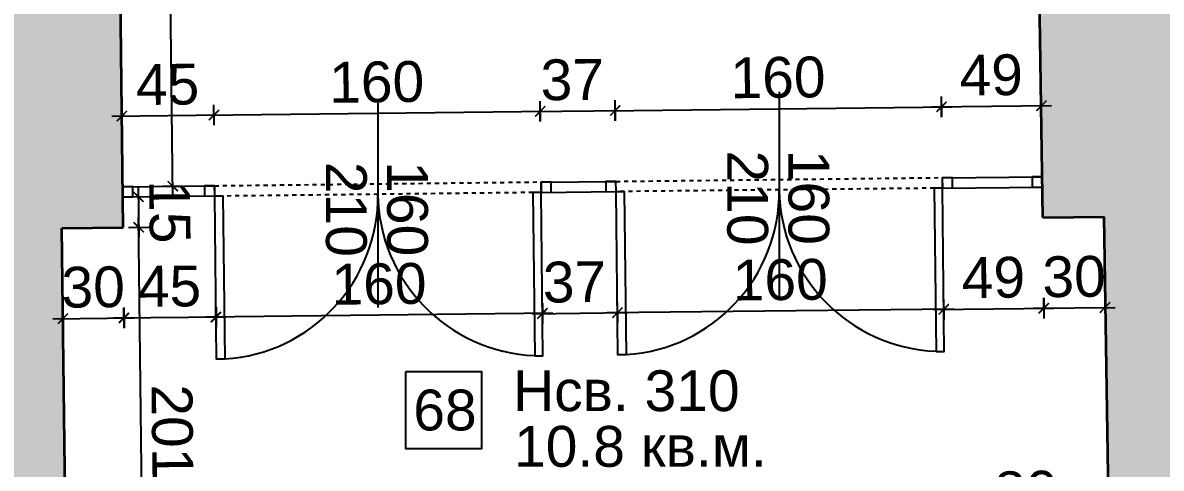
# Model space of a CAD drawing. Header units: inches. Extents: x -72385 to 39588, y -6525 to 66685.
# Drawn here: x -38734 to -38176, y 20511 to 20729 of the extents above; entities that cross this region are included whole.
import ezdxf

# ---------------------------------------------------------------- set-up
doc = ezdxf.new("R2010")
doc.units = ezdxf.units.IN
doc.header["$MEASUREMENT"] = 0
doc.linetypes.add('Hidden', pattern=[0.4, 0.2, -0.2])
for name, color, linetype, lineweight in [('Врати', 251, 'Continuous', 25), ('Надписи Hсв', 252, 'Continuous', 25), ('Надписи врати', 252, 'Continuous', 25), ('Надписи коти вътрешни', 252, 'Continuous', 25), ('Надписи номера на пом.', 252, 'Continuous', 25), ('Надписи площ', 252, 'Continuous', 25), ('Прозорци', 251, 'Continuous', 25), ('Пунктир', 253, 'Hidden', 25), ('Разрезни линии', 7, 'Continuous', 35), ('Щрих стени', 254, 'Continuous', 25)]:
    doc.layers.add(name, color=color, linetype=linetype, lineweight=lineweight)
doc.styles.add('Arial Regular', font='arial.ttf')
doc.styles.get("Standard").update_dxf_attribs({"font": 'arial.ttf'})
doc.dimstyles.new('Annotative', dxfattribs={"dimscale": 0, "dimtxt": 20, "dimasz": 5, "dimexe": 5, "dimexo": 5, "dimgap": 5, "dimtad": 1, "dimdec": 0, "dimzin": 0, "dimdsep": 46, "dimtxsty": 'Standard', "dimblk": 'ARCHTICK', "dimcen": 5, "dimdle": 5, "dimadec": 0, "dimazin": 0, "dimtfac": 1, "dimtdec": 0, "dimtofl": 0, "dimtmove": 0, "dimatfit": 3, "dimldrblk": 'ARCHTICK', "dimfxl": 5, "dimfxlon": 1, "dimtolj": 1, "dimtzin": 0, "dimarcsym": 1})

# ---------------------------------------------------------------- blocks, each defined once
blk = doc.blocks.new('_ArchTick')
at = {"color": 0, "linetype": 'ByBlock', "const_width": 0.15}
blk.add_lwpolyline([(-0.5, -0.5), (0.5, 0.5)], dxfattribs=at)
blk = doc.blocks.new('*D3263')
at = {"layer": 'Defpoints', "color": 0, "ltscale": 50, "transparency": 16777216}
for p in [(-38714.92, 20628.77), (-38677.27, 20629.2), (-38712.6, 20427.91)]:
    blk.add_point(p, dxfattribs=at)
at = {"layer": 'Надписи коти вътрешни', "color": 0, "lineweight": -2, "ltscale": 50, "transparency": 16777216}
for p, q in [((-38674.89, 20423.34), (-38677.33, 20634.2)), ((-38682.27, 20629.15), (-38672.27, 20629.26)), ((-38679.95, 20428.29), (-38669.95, 20428.4))]:
    blk.add_line(p, q, dxfattribs=at)
at = {"layer": 'Надписи коти вътрешни', "color": 0, "lineweight": -2, "ltscale": 50, "transparency": 16777216, "xscale": 5, "yscale": 5, "zscale": 5}
for p, rotation in [((-38677.27, 20629.2), 90.66157633345067), ((-38674.95, 20428.34), 270.6615763334507)]:
    blk.add_blockref('_ArchTick', p, dxfattribs=dict(at, rotation=rotation))
at = {"layer": 'Надписи коти вътрешни', "color": 0, "ltscale": 50, "transparency": 16777216, "insert": (-38660.9, 20528.95), "char_height": 20, "attachment_point": 5, "rotation": 270.6616}
blk.add_mtext('\\A1;201', dxfattribs=at)
blk = doc.blocks.new('*D3268')
at = {"layer": 'Defpoints', "color": 0, "ltscale": 50, "transparency": 16777216}
for p in [(-38201.87, 20485.23), (-38200.9, 20438.5), (-38280.88, 20436.85)]:
    blk.add_point(p, dxfattribs=at)
at = {"layer": 'Надписи коти вътрешни', "color": 0, "lineweight": -2, "ltscale": 50, "transparency": 16777216}
for p, q in [((-38281.75, 20478.58), (-38281.95, 20488.58)), ((-38201.76, 20480.23), (-38201.97, 20490.23)), ((-38286.85, 20483.47), (-38196.87, 20485.34))]:
    blk.add_line(p, q, dxfattribs=at)
at = {"layer": 'Надписи коти вътрешни', "color": 0, "lineweight": -2, "ltscale": 50, "transparency": 16777216, "xscale": 5, "yscale": 5, "zscale": 5}
for p, rotation in [((-38201.87, 20485.23), 1.185924868861897), ((-38281.85, 20483.58), 181.1859248688619)]:
    blk.add_blockref('_ArchTick', p, dxfattribs=dict(at, rotation=rotation))
at = {"layer": 'Надписи коти вътрешни', "color": 0, "ltscale": 50, "transparency": 16777216, "insert": (-38242.17, 20499.61), "char_height": 20, "attachment_point": 5, "rotation": 1.1859}
blk.add_mtext('\\A1;80', dxfattribs=at)
blk = doc.blocks.new('*D4638')
at = {"layer": 'Defpoints', "color": 0, "ltscale": 50, "transparency": 16777216}
for p in [(-38685.1, 20644.09), (-38684.94, 20629.09), (-38677.27, 20629.18)]:
    blk.add_point(p, dxfattribs=at)
at = {"layer": 'Надписи коти вътрешни', "color": 0, "lineweight": -2, "ltscale": 50, "transparency": 16777216}
for p, q in [((-38677.49, 20649.17), (-38677.22, 20624.18)), ((-38680.1, 20644.15), (-38672.43, 20644.23)), ((-38679.94, 20629.15), (-38672.27, 20629.23))]:
    blk.add_line(p, q, dxfattribs=at)
at = {"layer": 'Надписи коти вътрешни', "color": 0, "lineweight": -2, "ltscale": 50, "transparency": 16777216, "xscale": 5, "yscale": 5, "zscale": 5}
for p, rotation in [((-38677.43, 20644.17), 90.61715590620705), ((-38677.27, 20629.18), 270.617155906207)]:
    blk.add_blockref('_ArchTick', p, dxfattribs=dict(at, rotation=rotation))
at = {"layer": 'Надписи коти вътрешни', "color": 0, "ltscale": 50, "transparency": 16777216, "insert": (-38662.14, 20636.84), "char_height": 20, "attachment_point": 5, "rotation": 270.6172}
blk.add_mtext('\\A1;15', dxfattribs=at)
blk = doc.blocks.new('*D3269')
at = {"layer": 'Defpoints', "color": 0, "ltscale": 50, "transparency": 16777216}
for p in [(-38714.92, 20628.77), (-38684.92, 20629.09), (-38684.45, 20584.77)]:
    blk.add_point(p, dxfattribs=at)
at = {"layer": 'Надписи коти вътрешни', "color": 0, "lineweight": -2, "ltscale": 50, "transparency": 16777216}
for p, q in [((-38714.5, 20589.45), (-38714.39, 20579.45)), ((-38684.5, 20589.77), (-38684.39, 20579.77)), ((-38719.44, 20584.39), (-38679.45, 20584.82))]:
    blk.add_line(p, q, dxfattribs=at)
at = {"layer": 'Надписи коти вътрешни', "color": 0, "lineweight": -2, "ltscale": 50, "transparency": 16777216, "xscale": 5, "yscale": 5, "zscale": 5}
for p, rotation in [((-38714.44, 20584.45), 180.617155906206), ((-38684.45, 20584.77), 0.6171559062060412)]:
    blk.add_blockref('_ArchTick', p, dxfattribs=dict(at, rotation=rotation))
at = {"layer": 'Надписи коти вътрешни', "color": 0, "ltscale": 50, "transparency": 16777216, "insert": (-38699.61, 20599.82), "char_height": 20, "attachment_point": 5, "rotation": 0.6172}
blk.add_mtext('\\A1;30', dxfattribs=at)
blk = doc.blocks.new('*D3270')
at = {"layer": 'Defpoints', "color": 0, "ltscale": 50, "transparency": 16777216}
for p in [(-38639.98, 20644.45), (-38685.1, 20644.09), (-38639.51, 20585.24)]:
    blk.add_point(p, dxfattribs=at)
at = {"layer": 'Надписи коти вътрешни', "color": 0, "lineweight": -2, "ltscale": 50, "transparency": 16777216}
for p, q in [((-38684.66, 20589.88), (-38684.58, 20579.88)), ((-38639.55, 20590.24), (-38639.47, 20580.24)), ((-38689.62, 20584.84), (-38634.51, 20585.28))]:
    blk.add_line(p, q, dxfattribs=at)
at = {"layer": 'Надписи коти вътрешни', "color": 0, "lineweight": -2, "ltscale": 50, "transparency": 16777216, "xscale": 5, "yscale": 5, "zscale": 5}
for p, rotation in [((-38684.62, 20584.88), 180.4595860449392), ((-38639.51, 20585.24), 0.4595860449392413)]:
    blk.add_blockref('_ArchTick', p, dxfattribs=dict(at, rotation=rotation))
at = {"layer": 'Надписи коти вътрешни', "color": 0, "ltscale": 50, "transparency": 16777216, "insert": (-38662.19, 20600.23), "char_height": 20, "attachment_point": 5, "rotation": 0.4596}
blk.add_mtext('\\A1;45', dxfattribs=at)
blk = doc.blocks.new('*D3271')
at = {"layer": 'Defpoints', "color": 0, "ltscale": 50, "transparency": 16777216}
for p in [(-38639.98, 20644.45), (-38479.96, 20646.3), (-38639.3, 20585.22)]:
    blk.add_point(p, dxfattribs=at)
at = {"layer": 'Надписи коти вътрешни', "color": 0, "lineweight": -2, "ltscale": 50, "transparency": 16777216}
for p, q in [((-38639.36, 20590.22), (-38639.24, 20580.22)), ((-38479.33, 20592.07), (-38479.22, 20582.07)), ((-38474.28, 20587.13), (-38644.3, 20585.17))]:
    blk.add_line(p, q, dxfattribs=at)
at = {"layer": 'Надписи коти вътрешни', "color": 0, "lineweight": -2, "ltscale": 50, "transparency": 16777216, "xscale": 5, "yscale": 5, "zscale": 5}
for p, rotation in [((-38479.28, 20587.07), 0.6615763334633673), ((-38639.3, 20585.22), 180.6615763334634)]:
    blk.add_blockref('_ArchTick', p, dxfattribs=dict(at, rotation=rotation))
at = {"layer": 'Надписи коти вътрешни', "color": 0, "ltscale": 50, "transparency": 16777216, "insert": (-38559.46, 20601.36), "char_height": 20, "attachment_point": 5, "rotation": 0.6616}
blk.add_mtext('\\A1;160', dxfattribs=at)
blk = doc.blocks.new('*D3272')
at = {"layer": 'Defpoints', "color": 0, "ltscale": 50, "transparency": 16777216}
for p in [(-38479.96, 20646.3), (-38443.19, 20646.7), (-38442.55, 20587.33)]:
    blk.add_point(p, dxfattribs=at)
at = {"layer": 'Надписи коти вътрешни', "color": 0, "lineweight": -2, "ltscale": 50, "transparency": 16777216}
for p, q in [((-38479.37, 20591.93), (-38479.27, 20581.93)), ((-38442.6, 20592.33), (-38442.49, 20582.33)), ((-38484.32, 20586.88), (-38437.55, 20587.38))]:
    blk.add_line(p, q, dxfattribs=at)
at = {"layer": 'Надписи коти вътрешни', "color": 0, "lineweight": -2, "ltscale": 50, "transparency": 16777216, "xscale": 5, "yscale": 5, "zscale": 5}
for p, rotation in [((-38479.32, 20586.93), 180.6171559061984), ((-38442.55, 20587.33), 0.6171559061984461)]:
    blk.add_blockref('_ArchTick', p, dxfattribs=dict(at, rotation=rotation))
at = {"layer": 'Надписи коти вътрешни', "color": 0, "ltscale": 50, "transparency": 16777216, "insert": (-38463.6, 20602.32), "char_height": 20, "attachment_point": 5, "rotation": 0.6172}
blk.add_mtext('\\A1;37', dxfattribs=at)
blk = doc.blocks.new('*D3273')
at = {"layer": 'Defpoints', "color": 0, "ltscale": 50, "transparency": 16777216}
for p in [(-38443.19, 20646.7), (-38283.16, 20648.42), (-38442.55, 20587.33)]:
    blk.add_point(p, dxfattribs=at)
at = {"layer": 'Надписи коти вътрешни', "color": 0, "lineweight": -2, "ltscale": 50, "transparency": 16777216}
for p, q in [((-38277.52, 20589.1), (-38447.55, 20587.27)), ((-38442.6, 20592.33), (-38442.5, 20582.33)), ((-38282.58, 20594.04), (-38282.47, 20584.04))]:
    blk.add_line(p, q, dxfattribs=at)
at = {"layer": 'Надписи коти вътрешни', "color": 0, "lineweight": -2, "ltscale": 50, "transparency": 16777216, "xscale": 5, "yscale": 5, "zscale": 5}
for p, rotation in [((-38442.55, 20587.33), 180.6143802214717), ((-38282.52, 20589.04), 0.6143802214717731)]:
    blk.add_blockref('_ArchTick', p, dxfattribs=dict(at, rotation=rotation))
at = {"layer": 'Надписи коти вътрешни', "color": 0, "ltscale": 50, "transparency": 16777216, "insert": (-38362.7, 20603.4), "char_height": 20, "attachment_point": 5, "rotation": 0.6144}
blk.add_mtext('\\A1;160', dxfattribs=at)
blk = doc.blocks.new('*D3274')
at = {"layer": 'Defpoints', "color": 0, "ltscale": 50, "transparency": 16777216}
for p in [(-38283.16, 20648.42), (-38234.15, 20648.95), (-38233.51, 20589.57)]:
    blk.add_point(p, dxfattribs=at)
at = {"layer": 'Надписи коти вътрешни', "color": 0, "lineweight": -2, "ltscale": 50, "transparency": 16777216}
for p, q in [((-38233.57, 20594.57), (-38233.46, 20584.57)), ((-38287.52, 20588.99), (-38228.51, 20589.63)), ((-38282.57, 20594.04), (-38282.47, 20584.04))]:
    blk.add_line(p, q, dxfattribs=at)
at = {"layer": 'Надписи коти вътрешни', "color": 0, "lineweight": -2, "ltscale": 50, "transparency": 16777216, "xscale": 5, "yscale": 5, "zscale": 5}
for p, rotation in [((-38282.52, 20589.04), 180.6171559061979), ((-38233.51, 20589.57), 0.6171559061978991)]:
    blk.add_blockref('_ArchTick', p, dxfattribs=dict(at, rotation=rotation))
at = {"layer": 'Надписи коти вътрешни', "color": 0, "ltscale": 50, "transparency": 16777216, "insert": (-38258.18, 20604.52), "char_height": 20, "attachment_point": 5, "rotation": 0.6172}
blk.add_mtext('\\A1;49', dxfattribs=at)
blk = doc.blocks.new('*D3275')
at = {"layer": 'Defpoints', "color": 0, "ltscale": 50, "transparency": 16777216}
for p in [(-38233.92, 20633.95), (-38203.92, 20634.27), (-38203.45, 20589.9)]:
    blk.add_point(p, dxfattribs=at)
at = {"layer": 'Надписи коти вътрешни', "color": 0, "lineweight": -2, "ltscale": 50, "transparency": 16777216}
for p, q in [((-38233.5, 20594.57), (-38233.39, 20584.57)), ((-38203.5, 20594.9), (-38203.39, 20584.9)), ((-38238.44, 20589.52), (-38198.45, 20589.95))]:
    blk.add_line(p, q, dxfattribs=at)
at = {"layer": 'Надписи коти вътрешни', "color": 0, "lineweight": -2, "ltscale": 50, "transparency": 16777216, "xscale": 5, "yscale": 5, "zscale": 5}
for p, rotation in [((-38233.44, 20589.57), 180.6171559061923), ((-38203.45, 20589.9), 0.6171559061923394)]:
    blk.add_blockref('_ArchTick', p, dxfattribs=dict(at, rotation=rotation))
at = {"layer": 'Надписи коти вътрешни', "color": 0, "ltscale": 50, "transparency": 16777216, "insert": (-38218.61, 20604.95), "char_height": 20, "attachment_point": 5, "rotation": 0.6172}
blk.add_mtext('\\A1;30', dxfattribs=at)
blk = doc.blocks.new('*D3276')
at = {"layer": 'Defpoints', "color": 0, "ltscale": 50, "transparency": 16777216}
for p in [(-38688.09, 20903.01), (-38663.52, 20903.3), (-38685.15, 20649.09)]:
    blk.add_point(p, dxfattribs=at)
at = {"layer": 'Надписи коти вътрешни', "color": 0, "lineweight": -2, "ltscale": 50, "transparency": 16777216}
for p, q in [((-38660.53, 20644.38), (-38663.58, 20908.3)), ((-38668.52, 20903.24), (-38658.52, 20903.36)), ((-38665.59, 20649.32), (-38655.59, 20649.43))]:
    blk.add_line(p, q, dxfattribs=at)
at = {"layer": 'Надписи коти вътрешни', "color": 0, "lineweight": -2, "ltscale": 50, "transparency": 16777216, "xscale": 5, "yscale": 5, "zscale": 5}
for p, rotation in [((-38663.52, 20903.3), 90.66157633345036), ((-38660.59, 20649.38), 270.6615763334503)]:
    blk.add_blockref('_ArchTick', p, dxfattribs=dict(at, rotation=rotation))
at = {"layer": 'Надписи коти вътрешни', "color": 0, "ltscale": 50, "transparency": 16777216, "insert": (-38646.84, 20776.51), "char_height": 20, "attachment_point": 5, "rotation": 270.6616}
blk.add_mtext('\\A1;254', dxfattribs=at)
blk = doc.blocks.new('*D3283')
at = {"layer": 'Defpoints', "color": 0, "ltscale": 50, "transparency": 16777216}
for p in [(-38640.39, 20684.19), (-38685.15, 20649.09), (-38640.02, 20649.58)]:
    blk.add_point(p, dxfattribs=at)
at = {"layer": 'Надписи коти вътрешни', "color": 0, "lineweight": -2, "ltscale": 50, "transparency": 16777216}
for p, q in [((-38640.34, 20679.19), (-38640.45, 20689.19)), ((-38690.53, 20683.65), (-38635.39, 20684.24)), ((-38685.47, 20678.7), (-38685.58, 20688.7))]:
    blk.add_line(p, q, dxfattribs=at)
at = {"layer": 'Надписи коти вътрешни', "color": 0, "lineweight": -2, "ltscale": 50, "transparency": 16777216, "xscale": 5, "yscale": 5, "zscale": 5}
for p, rotation in [((-38685.53, 20683.7), 180.6171559061974), ((-38640.39, 20684.19), 0.6171559061974665)]:
    blk.add_blockref('_ArchTick', p, dxfattribs=dict(at, rotation=rotation))
at = {"layer": 'Надписи коти вътрешни', "color": 0, "ltscale": 50, "transparency": 16777216, "insert": (-38663.12, 20699.12), "char_height": 20, "attachment_point": 5, "rotation": 0.6172}
blk.add_mtext('\\A1;45', dxfattribs=at)
blk = doc.blocks.new('*D3284')
at = {"layer": 'Defpoints', "color": 0, "ltscale": 50, "transparency": 16777216}
for p in [(-38480.41, 20686.03), (-38480.01, 20651.43), (-38640.02, 20649.58)]:
    blk.add_point(p, dxfattribs=at)
at = {"layer": 'Надписи коти вътрешни', "color": 0, "lineweight": -2, "ltscale": 50, "transparency": 16777216}
for p, q in [((-38640.36, 20679.19), (-38640.48, 20689.19)), ((-38480.36, 20681.03), (-38480.47, 20691.03)), ((-38645.42, 20684.13), (-38475.41, 20686.09))]:
    blk.add_line(p, q, dxfattribs=at)
at = {"layer": 'Надписи коти вътрешни', "color": 0, "lineweight": -2, "ltscale": 50, "transparency": 16777216, "xscale": 5, "yscale": 5, "zscale": 5}
for p, rotation in [((-38640.42, 20684.19), 180.6615763334645), ((-38480.41, 20686.03), 0.6615763334644743)]:
    blk.add_blockref('_ArchTick', p, dxfattribs=dict(at, rotation=rotation))
at = {"layer": 'Надписи коти вътрешни', "color": 0, "ltscale": 50, "transparency": 16777216, "insert": (-38560.59, 20700.32), "char_height": 20, "attachment_point": 5, "rotation": 0.6616}
blk.add_mtext('\\A1;160', dxfattribs=at)
blk = doc.blocks.new('*D3285')
at = {"layer": 'Defpoints', "color": 0, "ltscale": 50, "transparency": 16777216}
for p in [(-38443.61, 20686.43), (-38480.01, 20651.3), (-38443.24, 20651.7)]:
    blk.add_point(p, dxfattribs=at)
at = {"layer": 'Надписи коти вътрешни', "color": 0, "lineweight": -2, "ltscale": 50, "transparency": 16777216}
for p, q in [((-38480.33, 20681.04), (-38480.44, 20691.04)), ((-38443.56, 20681.43), (-38443.67, 20691.43)), ((-38485.39, 20685.98), (-38438.61, 20686.49))]:
    blk.add_line(p, q, dxfattribs=at)
at = {"layer": 'Надписи коти вътрешни', "color": 0, "lineweight": -2, "ltscale": 50, "transparency": 16777216, "xscale": 5, "yscale": 5, "zscale": 5}
for p, rotation in [((-38443.61, 20686.43), 0.6171559061927719), ((-38480.39, 20686.04), 180.6171559061928)]:
    blk.add_blockref('_ArchTick', p, dxfattribs=dict(at, rotation=rotation))
at = {"layer": 'Надписи коти вътрешни', "color": 0, "ltscale": 50, "transparency": 16777216, "insert": (-38464.66, 20701.43), "char_height": 20, "attachment_point": 5, "rotation": 0.6172}
blk.add_mtext('\\A1;37', dxfattribs=at)
blk = doc.blocks.new('*D3286')
at = {"layer": 'Defpoints', "color": 0, "ltscale": 50, "transparency": 16777216}
for p in [(-38283.62, 20688.25), (-38443.24, 20651.7), (-38283.22, 20653.55)]:
    blk.add_point(p, dxfattribs=at)
at = {"layer": 'Надписи коти вътрешни', "color": 0, "lineweight": -2, "ltscale": 50, "transparency": 16777216}
for p, q in [((-38443.59, 20681.41), (-38443.7, 20691.4)), ((-38283.56, 20683.25), (-38283.68, 20693.25)), ((-38448.64, 20686.35), (-38278.62, 20688.31))]:
    blk.add_line(p, q, dxfattribs=at)
at = {"layer": 'Надписи коти вътрешни', "color": 0, "lineweight": -2, "ltscale": 50, "transparency": 16777216, "xscale": 5, "yscale": 5, "zscale": 5}
for p, rotation in [((-38443.64, 20686.41), 180.6615763334634), ((-38283.62, 20688.25), 0.661576333463431)]:
    blk.add_blockref('_ArchTick', p, dxfattribs=dict(at, rotation=rotation))
at = {"layer": 'Надписи коти вътрешни', "color": 0, "ltscale": 50, "transparency": 16777216, "insert": (-38363.81, 20702.54), "char_height": 20, "attachment_point": 5, "rotation": 0.6616}
blk.add_mtext('\\A1;160', dxfattribs=at)
blk = doc.blocks.new('*D3287')
at = {"layer": 'Defpoints', "color": 0, "ltscale": 50, "transparency": 16777216}
for p in [(-38234.61, 20688.78), (-38283.21, 20653.42), (-38234.23, 20653.95)]:
    blk.add_point(p, dxfattribs=at)
at = {"layer": 'Надписи коти вътрешни', "color": 0, "lineweight": -2, "ltscale": 50, "transparency": 16777216}
for p, q in [((-38283.54, 20683.26), (-38283.64, 20693.26)), ((-38234.55, 20683.79), (-38234.66, 20693.78)), ((-38288.59, 20688.2), (-38229.61, 20688.84))]:
    blk.add_line(p, q, dxfattribs=at)
at = {"layer": 'Надписи коти вътрешни', "color": 0, "lineweight": -2, "ltscale": 50, "transparency": 16777216, "xscale": 5, "yscale": 5, "zscale": 5}
for p, rotation in [((-38283.59, 20688.26), 180.6171559061998), ((-38234.61, 20688.78), 0.6171559061997692)]:
    blk.add_blockref('_ArchTick', p, dxfattribs=dict(at, rotation=rotation))
at = {"layer": 'Надписи коти вътрешни', "color": 0, "ltscale": 50, "transparency": 16777216, "insert": (-38259.26, 20703.73), "char_height": 20, "attachment_point": 5, "rotation": 0.6172}
blk.add_mtext('\\A1;49', dxfattribs=at)

msp = doc.modelspace()

# ---------------------------------------------------------------- hatches: boundary and pattern name
at = {"layer": 'Щрих стени', "ltscale": 10}
h = msp.add_hatch(color=256, dxfattribs=at)
h.dxf.hatch_style = 1
h.paths.add_polyline_path([(-39430.6, 20874.24), (-39525.59, 20872.48), (-39524.75, 20827.49), (-39429.77, 20829.25)])
h.paths.add_polyline_path([(-39185.64, 20878.79), (-39280.63, 20877.02), (-39279.79, 20832.03), (-39184.81, 20833.79)])
h.paths.add_polyline_path([(-38940.69, 20883.33), (-39035.67, 20881.57), (-39034.84, 20836.57), (-38939.85, 20838.34)])
h.paths.add_polyline_path([(-38688.09, 20903.01), (-38703.08, 20902.74), (-38702.91, 20887.74), (-38790.71, 20886.11), (-38789.88, 20841.12), (-38769.88, 20841.49), (-38762.95, 20241.51), (-38792.95, 20240.96), (-38792.66, 20215.96), (-38857.65, 20214.75), (-38856.82, 20169.76), (-38749.65, 20171.75), (-38749.25, 20137.69), (-38719.26, 20138.04), (-38722.25, 20397.7), (-38636.99, 20399.47), (-38637.62, 20429.46), (-38712.6, 20427.91), (-38714.92, 20628.77), (-38684.92, 20629.09)])
h.paths.add_polyline_path([(-39309.09, 19920.08), (-39434.06, 19917.34), (-39433.07, 19874.97), (-39308.1, 19877.88)])
h.paths.add_polyline_path([(-39034.15, 19926.1), (-39159.12, 19923.37), (-39158.14, 19881.37), (-39033.18, 19884.28)])
h.paths.add_polyline_path([(-37702.75, 19915.26), (-37710.26, 20400.92), (-37755.25, 20400.22), (-37748.36, 19954.27), (-38716.89, 19933.05), (-38717.41, 19978.05), (-38747.41, 19977.7), (-38746.88, 19932.4), (-38884.19, 19929.39), (-38883.22, 19887.77)])
h.paths.add_polyline_path([(-38440.95, 20438.53), (-38477.75, 20437.77), (-38476.93, 20397.78), (-38440.12, 20398.54)])
h.paths.add_polyline_path([(-38162.29, 20852.75), (-37762.36, 20860.17), (-37759.97, 20705.19), (-37799.94, 20704.45), (-37799.39, 20674.45), (-37769.49, 20675.01), (-37769.02, 20645.04), (-37759.04, 20645.19), (-37758.65, 20620.2), (-37713.66, 20620.89), (-37718.06, 20906), (-38222.98, 20896.64), (-38223.21, 20911.63), (-38238.21, 20911.36), (-38233.92, 20633.95), (-38203.92, 20634.27), (-38200.9, 20438.5), (-38280.88, 20436.85), (-38280.26, 20406.85), (-38205.43, 20408.4), (-38204.43, 20343.41), (-38154.44, 20344.44)])

# ---------------------------------------------------------------- linework, layer by layer
at = {"layer": 'Врати', "ltscale": 50}
for points in [[(-38639.98, 20644.58), (-38635.98, 20644.62), (-38635.12, 20564.61), (-38639.12, 20564.57)], [(-38479.96, 20646.3), (-38483.96, 20646.26), (-38483.1, 20566.25), (-38479.1, 20566.29)], [(-38443.19, 20646.7), (-38439.19, 20646.74), (-38438.32, 20566.73), (-38442.32, 20566.69)], [(-38283.16, 20648.42), (-38287.16, 20648.38), (-38286.3, 20568.37), (-38282.3, 20568.41)]]:
    msp.add_lwpolyline(points, close=True, dxfattribs=at)
for centre, start, end in [((-38639.98, 20644.58), 273.4831, 0.6172), ((-38479.96, 20646.3), 180.6172, 267.7512), ((-38443.19, 20646.7), 273.4831, 0.6172), ((-38283.16, 20648.42), 180.6172, 267.7512)]:
    msp.add_arc(centre, 80.02, start, end, dxfattribs=at)
at = {"layer": 'Надписи врати', "ltscale": 50}
for p, q in [((-38363.17, 20695.52), (-38363.17, 20595.52)), ((-38559.97, 20689.95), (-38559.97, 20589.95))]:
    msp.add_line(p, q, dxfattribs=at)
at = {"layer": 'Надписи номера на пом.', "ltscale": 50}
msp.add_lwpolyline([(-38546.48, 20558.36), (-38546.48, 20520.86), (-38508.98, 20520.86), (-38508.98, 20558.36)], close=True, dxfattribs=at)
at = {"layer": 'Прозорци', "ltscale": 50}
for p, q in [((-38480.01, 20651.3), (-38443.24, 20651.7)), ((-38479.96, 20646.3), (-38480.01, 20651.3)), ((-38443.19, 20646.7), (-38443.24, 20651.7)), ((-38283.21, 20653.42), (-38234.23, 20653.95)), ((-38283.16, 20648.42), (-38283.21, 20653.42)), ((-38685.15, 20649.09), (-38640.02, 20649.58)), ((-38685.1, 20644.09), (-38639.97, 20644.58)), ((-38639.97, 20644.58), (-38640.02, 20649.58)), ((-38479.96, 20646.3), (-38443.19, 20646.7)), ((-38283.16, 20648.42), (-38234.15, 20648.95))]:
    msp.add_line(p, q, dxfattribs=at)
for points in [[(-38479.96, 20646.3), (-38474.96, 20646.36), (-38475.01, 20651.36), (-38480.01, 20651.3), (-38479.96, 20646.3)], [(-38448.19, 20646.64), (-38443.19, 20646.7), (-38443.24, 20651.7), (-38448.24, 20651.64), (-38448.19, 20646.64)], [(-38283.16, 20648.42), (-38278.16, 20648.48), (-38278.22, 20653.48), (-38283.22, 20653.42), (-38283.16, 20648.42)], [(-38239.15, 20648.89), (-38234.15, 20648.95), (-38234.21, 20653.95), (-38239.21, 20653.89), (-38239.15, 20648.89)], [(-38685.1, 20644.09), (-38680.1, 20644.15), (-38680.15, 20649.15), (-38685.15, 20649.09), (-38685.1, 20644.09)], [(-38644.98, 20644.52), (-38639.98, 20644.58), (-38640.04, 20649.58), (-38645.04, 20649.52), (-38644.98, 20644.52)]]:
    msp.add_lwpolyline(points, dxfattribs=at)
at = {"layer": 'Пунктир', "ltscale": 10}
for p, q in [((-38640.02, 20649.58), (-38480.01, 20651.43)), ((-38443.24, 20651.7), (-38283.22, 20653.55)), ((-38479.96, 20646.3), (-38639.98, 20644.45)), ((-38283.16, 20648.42), (-38443.19, 20646.7))]:
    msp.add_line(p, q, dxfattribs=at)
at = {"layer": 'Разрезни линии', "ltscale": 50}
for p, q in [((-38233.92, 20633.95), (-38238.21, 20911.36)), ((-38684.92, 20629.09), (-38688.09, 20903.01)), ((-38233.92, 20633.95), (-38203.92, 20634.27)), ((-38200.9, 20438.5), (-38203.92, 20634.27)), ((-38714.92, 20628.77), (-38684.92, 20629.09)), ((-38712.6, 20427.91), (-38714.92, 20628.77))]:
    msp.add_line(p, q, dxfattribs=at)

# ---------------------------------------------------------------- texts
at = {"layer": 'Надписи Hсв', "ltscale": 100, "insert": (-38493.74, 20559.12), "char_height": 20, "width": 180.4891, "attachment_point": 1, "style": 'Arial Regular'}
msp.add_mtext('\\pxt8;Hсв. 310', dxfattribs=at)
at = {"layer": 'Надписи врати', "ltscale": 100, "char_height": 20, "width": 180.4891, "attachment_point": 1, "rotation": 270, "style": 'Arial Regular'}
for s, insert in [('210', (-38368.66, 20666.86)), ('160', (-38338.66, 20667.17)), ('210', (-38565.46, 20661.29)), ('160', (-38535.46, 20661.61))]:
    msp.add_mtext(s, dxfattribs=dict(at, insert=insert))
at = {"layer": 'Надписи номера на пом.', "ltscale": 100, "insert": (-38617.34, 20549.67), "char_height": 20, "width": 180.4891, "attachment_point": 1, "style": 'Arial Regular'}
msp.add_mtext('\\pxqc;68', dxfattribs=at)
at = {"layer": 'Надписи площ', "ltscale": 100, "insert": (-38493.23, 20531.87), "char_height": 20, "width": 180.4891, "attachment_point": 1, "style": 'Arial Regular'}
msp.add_mtext('10.8 кв.м.', dxfattribs=at)

# ---------------------------------------------------------------- dimensions: what is measured, and where the dimension line sits
at = {"layer": 'Надписи коти вътрешни', "ltscale": 50}
for p1, p2, distance, picture, middle in [((-38685.15, 20649.09), (-38688.09, 20903.01), -24.57, '*D3276', (-38646.84, 20776.51)), ((-38283.21, 20653.42), (-38234.23, 20653.95), 34.84, '*D3287', (-38259.26, 20703.73)), ((-38685.15, 20649.09), (-38640.02, 20649.58), 34.61, '*D3283', (-38663.12, 20699.12)), ((-38640.02, 20649.58), (-38480.01, 20651.43), 34.61, '*D3284', (-38560.59, 20700.32)), ((-38443.24, 20651.7), (-38283.22, 20653.55), 34.71, '*D3286', (-38363.81, 20702.54)), ((-38685.1, 20644.09), (-38639.98, 20644.45), -59.22, '*D3270', (-38662.19, 20600.23)), ((-38479.96, 20646.3), (-38639.98, 20644.45), 59.23, '*D3271', (-38559.46, 20601.36)), ((-38283.16, 20648.42), (-38443.19, 20646.7), 59.38, '*D3273', (-38362.7, 20603.4)), ((-38283.16, 20648.42), (-38234.15, 20648.95), -59.38, '*D3274', (-38258.18, 20604.52)), ((-38712.6, 20427.91), (-38714.92, 20628.77), -37.66, '*D3263', (-38660.9, 20528.95)), ((-38280.88, 20436.85), (-38200.9, 20438.5), 46.74, '*D3268', (-38242.17, 20499.61))]:
    dim = msp.add_aligned_dim(p1=p1, p2=p2, distance=distance, dimstyle='Annotative', override={"dimscale": 0, "dimtix": 0, "dimtofl": 0, "dimtmove": 0, "dimatfit": 3}, dxfattribs=at)
    dim.commit()
    dim.dimension.update_dxf_attribs({"geometry": picture, "text_midpoint": middle})
for base, p1, p2, angle, picture, middle in [((-38443.61, 20686.43), (-38480.01, 20651.3), (-38443.24, 20651.7), 0.6172, '*D3285', (-38464.5, 20686.21)), ((-38677.27, 20629.18), (-38685.1, 20644.09), (-38684.94, 20629.09), 270.6172, '*D4638', (-38677.35, 20636.67)), ((-38442.55, 20587.33), (-38479.96, 20646.3), (-38443.19, 20646.7), 0.6172, '*D3272', (-38463.43, 20587.1)), ((-38203.45, 20589.9), (-38233.92, 20633.95), (-38203.92, 20634.27), 0.6172, '*D3275', (-38218.44, 20589.73)), ((-38684.45, 20584.77), (-38714.92, 20628.77), (-38684.92, 20629.09), 0.6172, '*D3269', (-38699.45, 20584.61))]:
    dim = msp.add_linear_dim(base=base, p1=p1, p2=p2, angle=angle, dimstyle='Annotative', override={"dimscale": 0, "dimtix": 0, "dimtofl": 0, "dimtmove": 0, "dimatfit": 3}, dxfattribs=at)
    dim.commit()
    dim.dimension.update_dxf_attribs({"geometry": picture, "text_midpoint": middle, "dimtype": 129})

doc.saveas('drawing.dxf')
